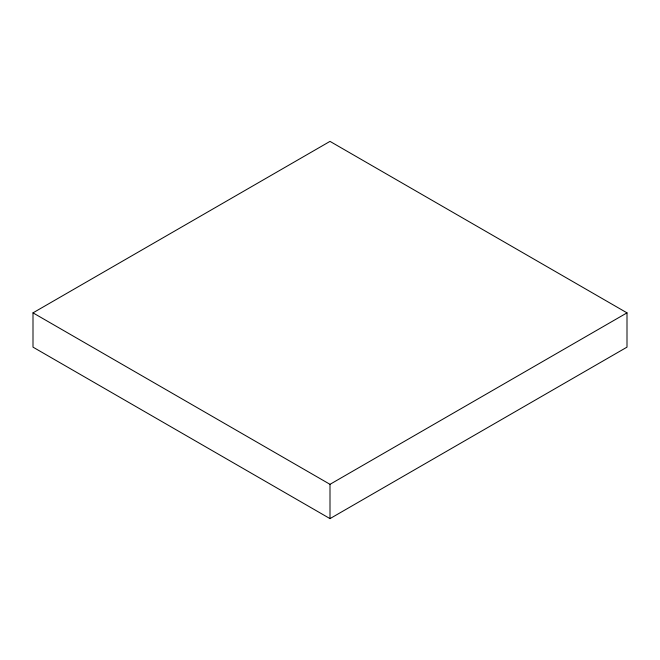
<?xml version="1.0" encoding="UTF-8"?>
<svg xmlns="http://www.w3.org/2000/svg" width="660" height="660" viewBox="0 0 660 660"><rect width="100%" height="100%" fill="white"/><g stroke="black" fill="none" stroke-linecap="round" stroke-linejoin="round"><path stroke-width="0.99" d="M33 312.856L330 141.38L627 312.856L627 347.143L330 518.62L33 347.143L33 312.856L330 484.324L627 312.856M330 484.324L330 518.62"/></g></svg>
